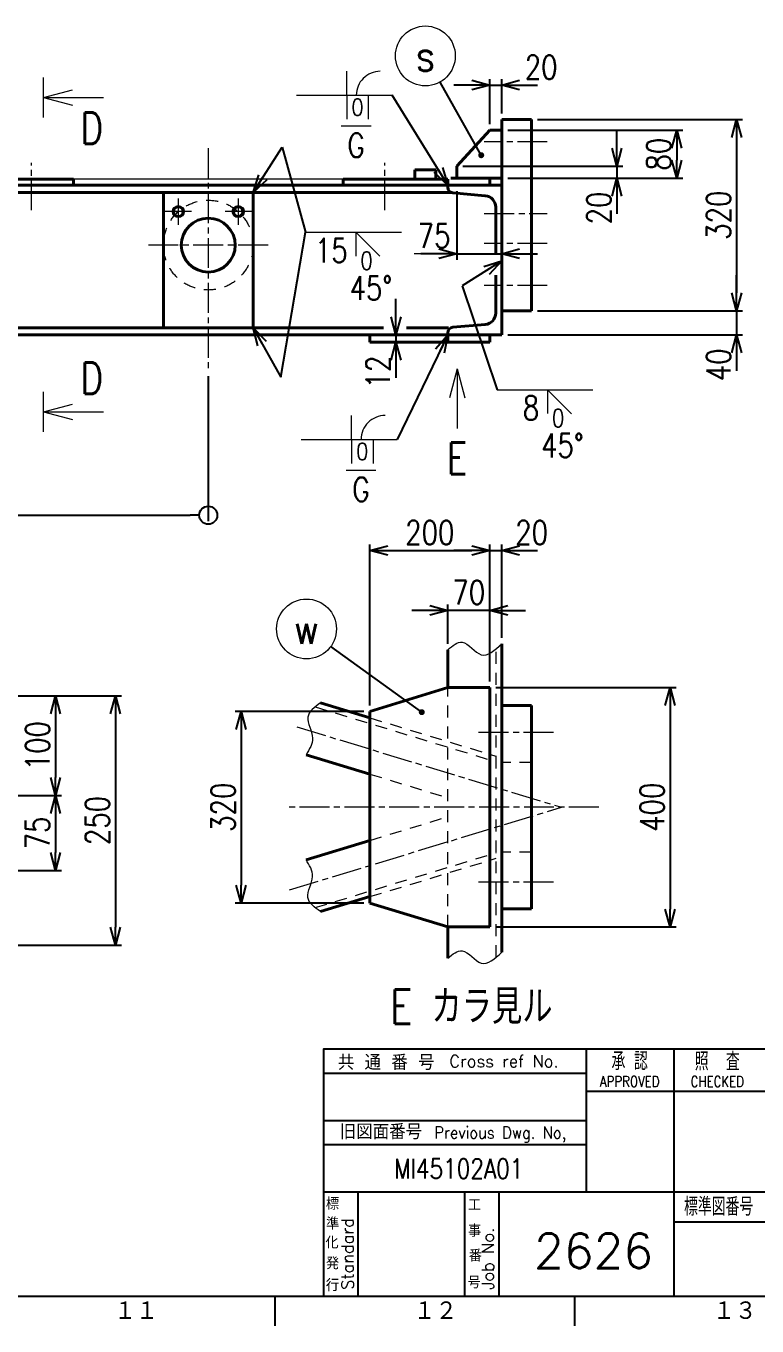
# Model space of a CAD drawing. Header units: millimetres. Extents: x 0 to 8410, y 0 to 5940.
# Drawn here: x 5184 to 6404, y 100 to 2272 of the extents above; entities that cross this region are included whole.
import ezdxf
from ezdxf.enums import TextEntityAlignment as Align

# ---------------------------------------------------------------- set-up
doc = ezdxf.new("R2010")
doc.units = ezdxf.units.MM
doc.header["$LTSCALE"] = 10
doc.linetypes.add('GEN7A', pattern=[7.5, 5, -0.75, 1, -0.75])
doc.linetypes.add('HIDDEN2', pattern=[3.5, 2, -1.5])
doc.layers.get('0').update_dxf_attribs({"lineweight": 20})
doc.layers.get('DEFPOINTS').update_dxf_attribs({"color": 253})
for name, color, linetype, lineweight in [('2', 5, 'Continuous', 40), ('3A', 6, 'HIDDEN2', 20), ('4', 3, 'Continuous', 13), ('5', 3, 'Continuous', 13), ('6', 7, 'Continuous', 50), ('7A', 4, 'GEN7A', 13), ('8', 1, 'Continuous', 13)]:
    doc.layers.add(name, color=color, linetype=linetype, lineweight=lineweight)
doc.layers.add('RAHM2', color=1, linetype='Continuous')
doc.styles.add('DIMENSION', font='romans.shx', dxfattribs={"width": 0.8, "bigfont": 'extfont2.shx'})
doc.styles.get("Standard").update_dxf_attribs({"font": 'romans.shx', "width": 0.8, "bigfont": 'extfont2.shx'})
doc.dimstyles.new('GEN-ISO$0', dxfattribs={"dimscale": 10, "dimtxt": 4, "dimasz": 3, "dimexe": 1, "dimexo": 1, "dimgap": 1, "dimtad": 3, "dimrnd": 0.01, "dimdsep": 46, "dimtxsty": 'Standard', "dimblk": 'OPEN30', "dimcen": 0, "dimclrt": 7, "dimazin": 2, "dimtp": 0.1, "dimtm": 0.1, "dimtfac": 0.6, "dimtmove": 2, "dimatfit": 3, "dimldrblk": 'OPEN30', "dimfxl": 1, "dimarcsym": 0})
doc.dimstyles.new('GEN-ISO$7', dxfattribs={"dimscale": 10, "dimtxt": 4, "dimasz": 3, "dimexe": 1, "dimexo": 1, "dimgap": 1, "dimtad": 3, "dimrnd": 0.01, "dimdsep": 46, "dimtxsty": 'Standard', "dimblk": 'OPEN30', "dimcen": 0, "dimclrt": 7, "dimazin": 2, "dimtp": 0.1, "dimtm": 0.1, "dimtfac": 0.6, "dimtmove": 2, "dimatfit": 3, "dimldrblk": 'OPEN30', "dimfxl": 1, "dimarcsym": 0})

# ---------------------------------------------------------------- blocks, each defined once
blk = doc.blocks.new('1A1ブヒン')
at = {"layer": 'RAHM2', "color": 7, "linetype": 'Continuous'}
for p, q in [((611.93, 56.26), (611.93, 32.42)), ((626.55, 56.26), (626.55, 15)), ((568.05, 52.26), (611.93, 52.26)), ((611.93, 49.26), (826, 49.26)), ((568.05, 44.34), (611.93, 44.34)), ((568.05, 40.34), (611.93, 40.34)), ((568.05, 32.42), (826, 32.42)), ((573.77, 32.42), (573.77, 15)), ((591.59, 32.42), (591.59, 15)), ((597.3, 32.42), (597.3, 15)), ((626.55, 27.42), (714.3, 27.42))]:
    blk.add_line(p, q, dxfattribs=at)
at = {"layer": 'RAHM2', "color": 5, "linetype": 'Continuous'}
for p, q in [((25, 15), (826, 15)), ((560, 10), (560, 15)), ((610, 10), (610, 15))]:
    blk.add_line(p, q, dxfattribs=at)
blk.add_lwpolyline([(826, 56.26), (568.05, 56.26), (568.05, 15)], dxfattribs=at)
at = {"layer": 'RAHM2', "color": 7, "linetype": 'Continuous'}
for s, height, p in [('共 通 番 号', 2.5, (570.44, 52.79)), ('Cross ref No.', 2, (589.05, 53.23)), ('旧図面番号', 2.5, (570.76, 41.21)), ('標', 2, (568.44, 29.43)), ('工', 2, (592.15, 29.24)), ('準', 2, (568.47, 26.11)), ('事', 2, (592.17, 24.92)), ('化', 2, (568.37, 22.95)), ('番', 2, (592.31, 20.76)), ('発', 2, (568.46, 19.47)), ('行', 2, (568.43, 15.82)), ('行', 2, (568.46, 15.82)), ('号', 2, (592.11, 16.28))]:
    blk.add_text(s, height=height, dxfattribs=at).set_placement(p)
for s, height, width, p in [('承 認', 3, 0.7, (619.18, 54.35)), ('照  査', 3, 0.7, (633.8, 54.35)), ('APPROVED', 1.8, 0.8, (619.18, 50.85)), ('CHECKED', 1.8, 0.8, (633.8, 50.85))]:
    blk.add_text(s, height=height, dxfattribs=dict(at, width=width)).set_placement(p, align=Align.MIDDLE)
for s, height, width, p in [('Previous Dwg. No,', 2, 0.9, (586.53, 41.31)), ('標準図番号', 3, 0.7, (628.26, 28.44))]:
    blk.add_text(s, height=height, dxfattribs=dict(at, width=width)).set_placement(p)
for s, p in [('Standard', (573.07, 16.05)), ('Job No.', (596.5, 16.05))]:
    blk.add_text(s, height=2, rotation=90, dxfattribs=at).set_placement(p)
at = {"layer": 'RAHM2', "color": 5, "linetype": 'Continuous'}
for s, p in [('１１', (533.1, 10.87)), ('１２', (583.1, 10.87)), ('１３', (633.1, 10.87))]:
    blk.add_text(s, height=3.311, dxfattribs=at).set_placement(p)
at = {"layer": 'RAHM2', "color": 5, "linetype": 'Continuous', "width": 0.7}
for tag, p in [('HEADER3', (35, 566.01)), ('HEADER4', (54.75, 566)), ('HEADER15', (74.49, 566)), ('HEADER16', (94.43, 566))]:
    blk.add_attdef(tag, text='', height=6, dxfattribs=at).set_placement(p, align=Align.MIDDLE)
at = {"layer": 'RAHM2', "color": 7, "linetype": 'Continuous'}
blk.add_attdef('HEADER5', text='', height=2.5, dxfattribs=at).set_placement((63.69, 559.1), align=Align.BOTTOM_RIGHT)
for tag, height, width, p in [('HEADER25', 3.2, 0.63, (772.91, 86.65)), ('HEADER23', 3.33, 0.8, (797.4, 86.46)), ('HEADER24', 3.5, 0.8, (818.57, 86.49)), ('HEADER22', 3.2, 0.63, (772.91, 79.65)), ('HEADER20', 3.33, 0.8, (797.4, 79.46)), ('HEADER21', 3.5, 0.8, (818.57, 79.49)), ('HEADER19', 3.2, 0.63, (772.91, 72.65)), ('HEADER17', 3.33, 0.8, (797.4, 72.46)), ('HEADER18', 3.5, 0.8, (818.57, 72.49)), ('HEADER11', 3.2, 0.63, (772.91, 65.65)), ('HEADER9', 3.33, 0.8, (797.4, 65.46)), ('HEADER10', 3.5, 0.8, (818.57, 65.49)), ('HEADER7', 3.31, 0.8, (590.63, 48.21)), ('HEADER1', 5, 0.9, (775.12, 45.15)), ('GEN-TITLE-SCA', 4, 0.85, (677.79, 40.85)), ('HEADER2', 6, 0.9, (774.89, 36.68)), ('HEADER14', 3.31, 0.8, (590.63, 36.29))]:
    blk.add_attdef(tag, text='', height=height, dxfattribs=dict(at, width=width)).set_placement(p, align=Align.MIDDLE)
for tag, p in [('HEADER27', (648.45, 41.09)), ('HEADER26', (663.07, 41.09))]:
    blk.add_attdef(tag, text='', height=4, dxfattribs=at).set_placement(p, align=Align.MIDDLE)
at = {"layer": 'RAHM2', "color": 7, "linetype": 'Continuous', "width": 0.7}
blk.add_attdef('GEN-TITLE-DAT', text='', height=3.5, dxfattribs=at).set_placement((700.02, 39.1), align=Align.CENTER)
at = {"layer": 'RAHM2', "color": 5, "linetype": 'Continuous'}
blk.add_attdef('HEADER6', text='', height=5.8, dxfattribs=at).set_placement((623.09, 17.9), align=Align.BOTTOM_RIGHT)
at = {"layer": 'RAHM2', "color": 5, "linetype": 'Continuous', "style": 'DIMENSION', "width": 1.2}
for tag, p in [('HEADER13', (629.56, 16.75)), ('HEADER12', (663.26, 16.72)), ('GEN-TITLE-DWG', (732.79, 16.74))]:
    blk.add_attdef(tag, text='', height=7.02, dxfattribs=at).set_placement(p, align=Align.BOTTOM_LEFT)
at = {"layer": 'RAHM2', "color": 5, "linetype": 'Continuous', "style": 'DIMENSION'}
blk.add_attdef('HEADER8', text='', height=7.02, dxfattribs=at).set_placement((824.55, 16.71), align=Align.BOTTOM_RIGHT)
blk = doc.blocks.new('_Open30')
at = {"color": 0, "linetype": 'ByBlock', "lineweight": -2}
for p, q in [((-1, 0.268), (0, 0)), ((0, 0), (-1, -0.268)), ((0, 0), (-1, 0))]:
    blk.add_line(p, q, dxfattribs=at)
blk = doc.blocks.new('_DotBlank')
at = {"color": 0, "linetype": 'ByBlock', "lineweight": -2}
blk.add_line((-0.5, 0), (-1, 0), dxfattribs=at)
blk.add_circle((0, 0), 0.5, dxfattribs=at)
blk = doc.blocks.new('*D178')
at = {"layer": '5', "color": 0, "lineweight": -2, "transparency": 16777216}
for p, q in [((3450.5, 1686.9), (3450.5, 1444.6)), ((5488, 1686.9), (5488, 1444.6)), ((3480.5, 1454.6), (5458, 1454.6))]:
    blk.add_line(p, q, dxfattribs=at)
at = {"layer": 'DEFPOINTS', "color": 0, "transparency": 16777216}
for p in [(3450.5, 1696.9), (5488, 1696.9), (5488, 1454.6)]:
    blk.add_point(p, dxfattribs=at)
at = {"layer": '5', "color": 0, "lineweight": -2, "transparency": 16777216, "xscale": 30, "yscale": 30, "zscale": 30, "rotation": 180}
blk.add_blockref('_Open30', (3450.5, 1454.6), dxfattribs=at)
at = {"layer": '5', "color": 0, "lineweight": -2, "transparency": 16777216, "xscale": 30, "yscale": 30, "zscale": 30}
blk.add_blockref('_DotBlank', (5488, 1454.6), dxfattribs=at)
blk = doc.blocks.new('*D179')
at = {"layer": '5', "color": 0, "lineweight": -2, "transparency": 16777216}
for p, q in [((1413, 1686.9), (1413, 1444.6)), ((5488, 1686.9), (5488, 1444.6)), ((1443, 1454.6), (5458, 1454.6))]:
    blk.add_line(p, q, dxfattribs=at)
at = {"layer": 'DEFPOINTS', "color": 0, "transparency": 16777216}
for p in [(1413, 1696.9), (5488, 1696.9), (5488, 1454.6)]:
    blk.add_point(p, dxfattribs=at)
at = {"layer": '5', "color": 0, "lineweight": -2, "transparency": 16777216, "xscale": 30, "yscale": 30, "zscale": 30, "rotation": 180}
blk.add_blockref('_Open30', (1413, 1454.6), dxfattribs=at)
at = {"layer": '5', "color": 0, "lineweight": -2, "transparency": 16777216, "xscale": 30, "yscale": 30, "zscale": 30}
blk.add_blockref('_DotBlank', (5488, 1454.6), dxfattribs=at)
blk = doc.blocks.new('*D181')
at = {"layer": '5', "color": 0, "lineweight": -2, "transparency": 16777216}
for p, q in [((5801.5, 1786), (5801.5, 1816)), ((5801.5, 1756), (5801.5, 1744)), ((5801.5, 1714), (5801.5, 1684))]:
    blk.add_line(p, q, dxfattribs=at)
at = {"layer": 'DEFPOINTS', "color": 0, "transparency": 16777216}
for p in [(5801.5, 1744), (5958, 1756), (5958, 1744)]:
    blk.add_point(p, dxfattribs=at)
at = {"layer": '5', "color": 0, "lineweight": -2, "transparency": 16777216, "xscale": 30, "yscale": 30, "zscale": 30}
for p, rotation in [((5801.5, 1756), 270), ((5801.5, 1744), 90)]:
    blk.add_blockref('_Open30', p, dxfattribs=dict(at, rotation=rotation))
at = {"layer": '5', "color": 7, "transparency": 16777216, "insert": (5771.5, 1694), "char_height": 40, "attachment_point": 5, "rotation": 90}
blk.add_mtext('12', dxfattribs=at)
blk = doc.blocks.new('SEC')
at = {"layer": '8'}
for p, q in [((0, 0), (0, 10)), ((0, 0), (-1.29, 4.83)), ((0, 0), (1.29, 4.83)), ((-3.33, 0), (3.33, 0))]:
    blk.add_line(p, q, dxfattribs=at)
blk = doc.blocks.new('*D45')
at = {"layer": '5', "color": 0, "lineweight": -2, "transparency": 16777216}
for p, q in [((6038, 2116), (6380.3, 2116)), ((6370.3, 2086), (6370.3, 1826)), ((6038, 1796), (6380.3, 1796))]:
    blk.add_line(p, q, dxfattribs=at)
at = {"layer": 'DEFPOINTS', "color": 0, "transparency": 16777216}
for p in [(6028, 2116), (6028, 1796), (6370.3, 1796)]:
    blk.add_point(p, dxfattribs=at)
at = {"layer": '5', "color": 0, "lineweight": -2, "transparency": 16777216, "xscale": 30, "yscale": 30, "zscale": 30}
for p, rotation in [((6370.3, 2116), 90), ((6370.3, 1796), 270)]:
    blk.add_blockref('_Open30', p, dxfattribs=dict(at, rotation=rotation))
at = {"layer": '5', "color": 7, "transparency": 16777216, "insert": (6340.3, 1956), "char_height": 40, "attachment_point": 5, "rotation": 90}
blk.add_mtext('320', dxfattribs=at)
blk = doc.blocks.new('*D46')
at = {"layer": '5', "color": 0, "lineweight": -2, "transparency": 16777216}
for p, q in [((6370.3, 1826), (6370.3, 1856)), ((6038, 1796), (6380.3, 1796)), ((6370.3, 1796), (6370.3, 1756)), ((5988, 1756), (6380.3, 1756)), ((6370.3, 1726), (6370.3, 1696))]:
    blk.add_line(p, q, dxfattribs=at)
at = {"layer": 'DEFPOINTS', "color": 0, "transparency": 16777216}
for p in [(6028, 1796), (5978, 1756), (6370.3, 1756)]:
    blk.add_point(p, dxfattribs=at)
at = {"layer": '5', "color": 0, "lineweight": -2, "transparency": 16777216, "xscale": 30, "yscale": 30, "zscale": 30}
for p, rotation in [((6370.3, 1796), 270), ((6370.3, 1756), 90)]:
    blk.add_blockref('_Open30', p, dxfattribs=dict(at, rotation=rotation))
at = {"layer": '5', "color": 7, "transparency": 16777216, "insert": (6340.3, 1706), "char_height": 40, "attachment_point": 5, "rotation": 90}
blk.add_mtext('40', dxfattribs=at)
blk = doc.blocks.new('*D47')
at = {"layer": '5', "color": 0, "lineweight": -2, "transparency": 16777216}
for p, q in [((5988, 2098), (6280.3, 2098)), ((6270.3, 2068), (6270.3, 2048)), ((5988, 2018), (6280.3, 2018))]:
    blk.add_line(p, q, dxfattribs=at)
at = {"layer": 'DEFPOINTS', "color": 0, "transparency": 16777216}
for p in [(5978, 2098), (5978, 2018), (6270.3, 2018)]:
    blk.add_point(p, dxfattribs=at)
at = {"layer": '5', "color": 0, "lineweight": -2, "transparency": 16777216, "xscale": 30, "yscale": 30, "zscale": 30}
for p, rotation in [((6270.3, 2098), 90), ((6270.3, 2018), 270)]:
    blk.add_blockref('_Open30', p, dxfattribs=dict(at, rotation=rotation))
at = {"layer": '5', "color": 7, "transparency": 16777216, "insert": (6240.3, 2058), "char_height": 40, "attachment_point": 5, "rotation": 90}
blk.add_mtext('80', dxfattribs=at)
blk = doc.blocks.new('*D48')
at = {"layer": '5', "color": 0, "lineweight": -2, "transparency": 16777216}
for p, q in [((6170.3, 2068), (6170.3, 2098)), ((5913, 2038), (6180.3, 2038)), ((6170.3, 2038), (6170.3, 2018)), ((5988, 2018), (6180.3, 2018)), ((6170.3, 1988), (6170.3, 1958))]:
    blk.add_line(p, q, dxfattribs=at)
at = {"layer": 'DEFPOINTS', "color": 0, "transparency": 16777216}
for p in [(5903, 2038), (5978, 2018), (6170.3, 2018)]:
    blk.add_point(p, dxfattribs=at)
at = {"layer": '5', "color": 0, "lineweight": -2, "transparency": 16777216, "xscale": 30, "yscale": 30, "zscale": 30}
for p, rotation in [((6170.3, 2038), 270), ((6170.3, 2018), 90)]:
    blk.add_blockref('_Open30', p, dxfattribs=dict(at, rotation=rotation))
at = {"layer": '5', "color": 7, "transparency": 16777216, "insert": (6140.3, 1968), "char_height": 40, "attachment_point": 5, "rotation": 90}
blk.add_mtext('20', dxfattribs=at)
blk = doc.blocks.new('*D49')
at = {"layer": '5', "color": 0, "lineweight": -2, "transparency": 16777216}
for p, q in [((5928, 2173.3), (5898, 2173.3)), ((5958, 2108), (5958, 2183.3)), ((5958, 2173.3), (5978, 2173.3)), ((5978, 2126), (5978, 2183.3)), ((6008, 2173.3), (6038, 2173.3))]:
    blk.add_line(p, q, dxfattribs=at)
at = {"layer": 'DEFPOINTS', "color": 0, "transparency": 16777216}
for p in [(5978, 2173.3), (5978, 2116), (5958, 2098)]:
    blk.add_point(p, dxfattribs=at)
at = {"layer": '5', "color": 0, "lineweight": -2, "transparency": 16777216, "xscale": 30, "yscale": 30, "zscale": 30}
blk.add_blockref('_Open30', (5958, 2173.3), dxfattribs=at)
at = {"layer": '5', "color": 0, "lineweight": -2, "transparency": 16777216, "xscale": 30, "yscale": 30, "zscale": 30, "rotation": 180}
blk.add_blockref('_Open30', (5978, 2173.3), dxfattribs=at)
at = {"layer": '5', "color": 7, "transparency": 16777216, "insert": (6043.9, 2203.3), "char_height": 40, "attachment_point": 5}
blk.add_mtext('20', dxfattribs=at)
blk = doc.blocks.new('GENBALLOON1')
blk.add_circle((0, 0), 5)
at = {"flags": 1}
blk.add_attdef('GEN_PARENT', text='', height=2.5, dxfattribs=at).set_placement((0, 0), align=Align.MIDDLE)
blk.add_attdef('REF_NO', text='', height=3.5).set_placement((0, 0), align=Align.MIDDLE)
at = {"color": 7, "flags": 1}
for tag, p in [('5GENINF', (6.43, 0.96)), ('6GENINF', (6.43, 0.63)), ('7GENINF', (6.43, 0.3)), ('8GENINF', (6.43, -0.04)), ('9GENINF', (6.43, -0.37)), ('3GENINF', (6.43, -2.34)), ('10GENINF', (6.43, -0.7)), ('11GENINF', (6.43, -1)), ('12GENINF', (6.43, -1.34)), ('13GENINF', (6.43, -1.67)), ('14GENINF', (6.43, -2)), ('4GENINF', (6.43, -2.67)), ('15GENINF', (6.43, -3)), ('16GENINF', (6.43, -3.34)), ('17GENINF', (6.43, -3.7)), ('18GENINF', (6.43, -4.04)), ('19GENINF', (6.43, -4.37)), ('20GENINF', (6.43, -4.7)), ('21GENINF', (6.43, -5.04)), ('22GENINF', (6.43, -5.37))]:
    blk.add_attdef(tag, p, '', height=0.2, dxfattribs=at)
blk = doc.blocks.new('*D149')
at = {"layer": '5', "color": 0, "lineweight": -2, "transparency": 16777216}
for p, q in [((5036.6, 1153), (5242.9, 1153)), ((5232.9, 1123), (5232.9, 1016.3)), ((4967.3, 986.3), (5242.9, 986.3))]:
    blk.add_line(p, q, dxfattribs=at)
at = {"layer": 'DEFPOINTS', "color": 0, "transparency": 16777216}
for p in [(5026.6, 1153), (4957.3, 986.3), (5232.9, 986.3)]:
    blk.add_point(p, dxfattribs=at)
at = {"layer": '5', "color": 0, "lineweight": -2, "transparency": 16777216, "xscale": 30, "yscale": 30, "zscale": 30}
for p, rotation in [((5232.9, 1153), 90), ((5232.9, 986.3), 270)]:
    blk.add_blockref('_Open30', p, dxfattribs=dict(at, rotation=rotation))
at = {"layer": '5', "color": 7, "transparency": 16777216, "insert": (5202.9, 1069.6), "char_height": 40, "attachment_point": 5, "rotation": 90}
blk.add_mtext('100', dxfattribs=at)
blk = doc.blocks.new('*D150')
at = {"layer": '5', "color": 0, "lineweight": -2, "transparency": 16777216}
for p, q in [((4967.3, 986.3), (5242.9, 986.3)), ((5232.9, 956.3), (5232.9, 891.3)), ((4956.5, 861.3), (5242.9, 861.3))]:
    blk.add_line(p, q, dxfattribs=at)
at = {"layer": 'DEFPOINTS', "color": 0, "transparency": 16777216}
for p in [(4957.3, 986.3), (4946.5, 861.3), (5232.9, 861.3)]:
    blk.add_point(p, dxfattribs=at)
at = {"layer": '5', "color": 0, "lineweight": -2, "transparency": 16777216, "xscale": 30, "yscale": 30, "zscale": 30}
for p, rotation in [((5232.9, 986.3), 90), ((5232.9, 861.3), 270)]:
    blk.add_blockref('_Open30', p, dxfattribs=dict(at, rotation=rotation))
at = {"layer": '5', "color": 7, "transparency": 16777216, "insert": (5202.9, 923.8), "char_height": 40, "attachment_point": 5, "rotation": 90}
blk.add_mtext('75', dxfattribs=at)
blk = doc.blocks.new('*D152')
at = {"layer": '5', "color": 0, "lineweight": -2, "transparency": 16777216}
for p, q in [((5036.6, 1153), (5342.9, 1153)), ((5332.9, 1123), (5332.9, 766.3)), ((4980.8, 736.3), (5342.9, 736.3))]:
    blk.add_line(p, q, dxfattribs=at)
at = {"layer": 'DEFPOINTS', "color": 0, "transparency": 16777216}
for p in [(5026.6, 1153), (4970.8, 736.3), (5332.9, 736.3)]:
    blk.add_point(p, dxfattribs=at)
at = {"layer": '5', "color": 0, "lineweight": -2, "transparency": 16777216, "xscale": 30, "yscale": 30, "zscale": 30}
for p, rotation in [((5332.9, 1153), 90), ((5332.9, 736.3), 270)]:
    blk.add_blockref('_Open30', p, dxfattribs=dict(at, rotation=rotation))
at = {"layer": '5', "color": 7, "transparency": 16777216, "insert": (5302.9, 944.6), "char_height": 40, "attachment_point": 5, "rotation": 90}
blk.add_mtext('250', dxfattribs=at)
blk = doc.blocks.new('*D155')
at = {"layer": '5', "color": 0, "lineweight": -2, "transparency": 16777216}
for p, q in [((5903, 1996), (5903, 1881.6)), ((5873, 1891.6), (5843, 1891.6)), ((5903, 1891.6), (5978, 1891.6)), ((6008, 1891.6), (6038, 1891.6))]:
    blk.add_line(p, q, dxfattribs=at)
at = {"layer": 'DEFPOINTS', "color": 0, "transparency": 16777216}
for p in [(5903, 2006), (5978, 2006), (5978, 1891.6)]:
    blk.add_point(p, dxfattribs=at)
at = {"layer": '5', "color": 0, "lineweight": -2, "transparency": 16777216, "xscale": 30, "yscale": 30, "zscale": 30}
blk.add_blockref('_Open30', (5903, 1891.6), dxfattribs=at)
at = {"layer": '5', "color": 0, "lineweight": -2, "transparency": 16777216, "xscale": 30, "yscale": 30, "zscale": 30, "rotation": 180}
blk.add_blockref('_Open30', (5978, 1891.6), dxfattribs=at)
at = {"layer": '5', "color": 7, "transparency": 16777216, "insert": (5865.1, 1921.6), "char_height": 40, "attachment_point": 5}
blk.add_mtext('75', dxfattribs=at)
blk = doc.blocks.new('VIEW')
at = {"layer": '8'}
for q in [(-10, 0), (-4.83, 1.29), (-4.83, -1.29)]:
    blk.add_line((0, 0), q, dxfattribs=at)
blk = doc.blocks.new('*D192')
at = {"layer": '5', "color": 0, "lineweight": -2, "transparency": 16777216}
for p, q in [((5758, 1136.7), (5758, 1405.7)), ((5788, 1395.7), (5928, 1395.7)), ((5958, 1176.7), (5958, 1405.7))]:
    blk.add_line(p, q, dxfattribs=at)
at = {"layer": 'DEFPOINTS', "color": 0, "transparency": 16777216}
for p in [(5958, 1395.7), (5958, 1166.7), (5758, 1126.7)]:
    blk.add_point(p, dxfattribs=at)
at = {"layer": '5', "color": 0, "lineweight": -2, "transparency": 16777216, "xscale": 30, "yscale": 30, "zscale": 30, "rotation": 180}
blk.add_blockref('_Open30', (5758, 1395.7), dxfattribs=at)
at = {"layer": '5', "color": 0, "lineweight": -2, "transparency": 16777216, "xscale": 30, "yscale": 30, "zscale": 30}
blk.add_blockref('_Open30', (5958, 1395.7), dxfattribs=at)
at = {"layer": '5', "color": 7, "transparency": 16777216, "insert": (5858, 1425.7), "char_height": 40, "attachment_point": 5}
blk.add_mtext('200', dxfattribs=at)
blk = doc.blocks.new('*D193')
at = {"layer": '5', "color": 0, "lineweight": -2, "transparency": 16777216}
for p, q in [((5928, 1395.7), (5898, 1395.7)), ((5958, 1176.7), (5958, 1405.7)), ((5958, 1395.7), (5978, 1395.7)), ((5978, 1249.8), (5978, 1405.7)), ((6008, 1395.7), (6038, 1395.7))]:
    blk.add_line(p, q, dxfattribs=at)
at = {"layer": 'DEFPOINTS', "color": 0, "transparency": 16777216}
for p in [(5978, 1395.7), (5978, 1239.8), (5958, 1166.7)]:
    blk.add_point(p, dxfattribs=at)
at = {"layer": '5', "color": 0, "lineweight": -2, "transparency": 16777216, "xscale": 30, "yscale": 30, "zscale": 30}
blk.add_blockref('_Open30', (5958, 1395.7), dxfattribs=at)
at = {"layer": '5', "color": 0, "lineweight": -2, "transparency": 16777216, "xscale": 30, "yscale": 30, "zscale": 30, "rotation": 180}
blk.add_blockref('_Open30', (5978, 1395.7), dxfattribs=at)
at = {"layer": '5', "color": 7, "transparency": 16777216, "insert": (6028, 1425.7), "char_height": 40, "attachment_point": 5}
blk.add_mtext('20', dxfattribs=at)
blk = doc.blocks.new('*D194')
at = {"layer": '5', "color": 0, "lineweight": -2, "transparency": 16777216}
for p, q in [((5748, 1126.7), (5532.7, 1126.7)), ((5542.7, 1096.7), (5542.7, 836.7)), ((5748, 806.7), (5532.7, 806.7))]:
    blk.add_line(p, q, dxfattribs=at)
at = {"layer": 'DEFPOINTS', "color": 0, "transparency": 16777216}
for p in [(5758, 1126.7), (5542.7, 806.7), (5758, 806.7)]:
    blk.add_point(p, dxfattribs=at)
at = {"layer": '5', "color": 0, "lineweight": -2, "transparency": 16777216, "xscale": 30, "yscale": 30, "zscale": 30}
for p, rotation in [((5542.7, 1126.7), 90), ((5542.7, 806.7), 270)]:
    blk.add_blockref('_Open30', p, dxfattribs=dict(at, rotation=rotation))
at = {"layer": '5', "color": 7, "transparency": 16777216, "insert": (5512.7, 966.7), "char_height": 40, "attachment_point": 5, "rotation": 90}
blk.add_mtext('320', dxfattribs=at)
blk = doc.blocks.new('*D195')
at = {"layer": '5', "color": 0, "lineweight": -2, "transparency": 16777216}
for p, q in [((5968, 1166.7), (6269.1, 1166.7)), ((6259.1, 1136.7), (6259.1, 796.7)), ((5968, 766.7), (6269.1, 766.7))]:
    blk.add_line(p, q, dxfattribs=at)
at = {"layer": 'DEFPOINTS', "color": 0, "transparency": 16777216}
for p in [(5958, 1166.7), (5958, 766.7), (6259.1, 766.7)]:
    blk.add_point(p, dxfattribs=at)
at = {"layer": '5', "color": 0, "lineweight": -2, "transparency": 16777216, "xscale": 30, "yscale": 30, "zscale": 30}
for p, rotation in [((6259.1, 1166.7), 90), ((6259.1, 766.7), 270)]:
    blk.add_blockref('_Open30', p, dxfattribs=dict(at, rotation=rotation))
at = {"layer": '5', "color": 7, "transparency": 16777216, "insert": (6229.1, 966.7), "char_height": 40, "attachment_point": 5, "rotation": 90}
blk.add_mtext('400', dxfattribs=at)
blk = doc.blocks.new('*D196')
at = {"layer": '5', "color": 0, "lineweight": -2, "transparency": 16777216}
for p, q in [((5888, 1239.8), (5888, 1305.7)), ((5958, 1176.7), (5958, 1305.7)), ((5858, 1295.7), (5828, 1295.7)), ((5958, 1295.7), (5888, 1295.7)), ((5988, 1295.7), (6018, 1295.7))]:
    blk.add_line(p, q, dxfattribs=at)
at = {"layer": 'DEFPOINTS', "color": 0, "transparency": 16777216}
for p in [(5888, 1295.7), (5888, 1229.8), (5958, 1166.7)]:
    blk.add_point(p, dxfattribs=at)
at = {"layer": '5', "color": 0, "lineweight": -2, "transparency": 16777216, "xscale": 30, "yscale": 30, "zscale": 30}
blk.add_blockref('_Open30', (5888, 1295.7), dxfattribs=at)
at = {"layer": '5', "color": 0, "lineweight": -2, "transparency": 16777216, "xscale": 30, "yscale": 30, "zscale": 30, "rotation": 180}
blk.add_blockref('_Open30', (5958, 1295.7), dxfattribs=at)
at = {"layer": '5', "color": 7, "transparency": 16777216, "insert": (5923, 1325.7), "char_height": 40, "attachment_point": 5}
blk.add_mtext('70', dxfattribs=at)

msp = doc.modelspace()

# ---------------------------------------------------------------- linework, layer by layer
at = {"layer": '2'}
for p, q in [((5978.0324, 2115.9761), (5978.0324, 1755.9761)), ((5978.0324, 2115.9761), (6028.0324, 2115.9761)), ((6028.0324, 1795.9761), (6028.0324, 2115.9761)), ((5958.0324, 2097.9761), (5903.0324, 2037.9761)), ((5958.0324, 2097.9761), (5978.0324, 2097.9761)), ((5833.0324, 2015.9761), (5833.0324, 2031.9761)), ((5833.0324, 2031.9761), (5868.0324, 2031.9761)), ((5833.0324, 2015.9761), (5833.0324, 2031.9761)), ((5833.0324, 2031.9761), (5868.0324, 2031.9761)), ((5868.0324, 2031.9761), (5868.0324, 2015.9761)), ((5868.0324, 2031.9761), (5868.0324, 2015.9761)), ((5903.0324, 2037.9761), (5903.0324, 2017.9761)), ((5978.0324, 2005.9761), (963.0324, 2005.9761)), ((4898.0324, 2015.9761), (5263.0324, 2015.9761)), ((5263.0324, 2015.9761), (5263.0324, 2005.9761)), ((5713.0324, 2005.9761), (5713.0324, 2015.9761)), ((5713.0324, 2015.9761), (5888.0324, 2015.9761)), ((5888.0324, 2015.9761), (5888.0324, 2005.9761)), ((5888.0324, 2005.9761), (5888.0324, 2002.6761)), ((5978.0324, 2017.9761), (5892.9799, 2017.9761)), ((5958.0324, 2005.9761), (5958.0324, 2017.9761)), ((5893.7166, 1993.9761), (1051.5199, 1993.9761)), ((5413.0324, 1767.9761), (5413.0324, 1993.9761)), ((5563.0324, 1767.9761), (5563.0324, 1993.9761)), ((5896.7024, 1993.2161), (5950.6924, 1988.4961)), ((5968.0324, 1969.5661), (5968.0324, 1891.8596)), ((5968.0324, 1855.7317), (5968.0324, 1792.3861)), ((5978.0324, 1795.9761), (6028.0324, 1795.9761)), ((1054.1272, 1767.9761), (5780.631, 1767.9761)), ((5818.7849, 1767.9761), (5889.2924, 1767.9761)), ((5950.6924, 1773.4561), (5896.7024, 1768.7361)), ((963.0324, 1755.9761), (5978.0324, 1755.9761)), ((5758.0324, 1743.9761), (5758.0324, 1755.9761)), ((5958.0324, 1743.9761), (5758.0324, 1743.9761)), ((5888.0324, 1759.2761), (5888.0324, 1755.9761)), ((5888.0324, 1755.9761), (5978.0324, 1755.9761)), ((5888.0324, 1755.9761), (5888.0324, 1743.9761)), ((5958.0324, 1743.9761), (5958.0324, 1755.9761)), ((5978.0324, 724.396), (5978.0324, 1239.7919)), ((5888.0324, 1166.7407), (5888.0324, 1229.8045)), ((5888.0324, 1166.7407), (5758.0324, 1126.7407)), ((5958.0324, 1166.7407), (5888.0324, 1166.7407)), ((5958.0324, 766.7407), (5958.0324, 1166.7407)), ((5675.5054, 1141.1381), (5758.0324, 1116.0955)), ((6028.0324, 1136.7407), (5978.0324, 1136.7407)), ((6028.0324, 796.7407), (6028.0324, 1136.7407)), ((5758.0324, 806.7407), (5758.0324, 1126.7407)), ((5651.231, 1054.4517), (5758.0324, 1022.043)), ((5651.231, 879.0296), (5758.0324, 911.4383)), ((5675.5054, 792.3432), (5758.0324, 817.3859)), ((5888.0324, 766.7407), (5758.0324, 806.7407)), ((6028.0324, 796.7407), (5978.0324, 796.7407)), ((5888.0324, 714.4086), (5888.0324, 766.7407)), ((5958.0324, 766.7407), (5888.0324, 766.7407))]:
    msp.add_line(p, q, dxfattribs=at)
for centre, radius in [((5438.0324, 1961.9761), 8), ((5538.0324, 1961.9761), 8), ((5488.0324, 1905.9761), 45)]:
    msp.add_circle(centre, radius, dxfattribs=at)
for centre, radius, start, end in [((5897.5324, 2002.6761), 9.5, 180, 265), ((5949.0324, 1969.5661), 19, 0, 85), ((5949.0324, 1792.3861), 19, 275, 0), ((5897.5324, 1759.2761), 9.5, 95, 180)]:
    msp.add_arc(centre, radius, start, end, dxfattribs=at)
at = {"layer": '3A'}
for p, q in [((5969.0324, 716.3612), (5969.0324, 1231.7571)), ((5888.0324, 766.7407), (5888.0324, 1166.7407)), ((5666.6472, 1134.4209), (5969.0324, 1042.6626)), ((5758.0324, 1116.0955), (5969.0324, 1052.0679)), ((5758.0324, 1022.043), (5888.0324, 982.5948)), ((6028.0324, 1041.7407), (5978.0324, 1041.7407)), ((5758.0324, 911.4383), (5888.0324, 950.8866)), ((5666.6472, 799.0604), (5969.0324, 890.8187)), ((6028.0324, 891.7407), (5978.0324, 891.7407)), ((5758.0324, 817.3859), (5969.0324, 881.4135))]:
    msp.add_line(p, q, dxfattribs=at)
msp.add_circle((5488.0324, 1905.9761), 75, dxfattribs=at)
at = {"layer": '4'}
for p, q in [((5635.2315, 2156.3525), (5795.2315, 2156.3525)), ((5709.975, 2105.2074), (5759.975, 2105.2074)), ((5713.0324, 2015.9761), (5263.0324, 2015.9761)), ((5643.2889, 1581.2489), (5803.2889, 1581.2489)), ((5718.0324, 1530.1038), (5768.0324, 1530.1038))]:
    msp.add_line(p, q, dxfattribs=at)
at = {"layer": '4', "ltscale": 5}
for p, q in [((5650.5876, 1927.4596), (5810.5876, 1927.4596)), ((5970.3331, 1664.4551), (6130.3331, 1664.4551))]:
    msp.add_line(p, q, dxfattribs=at)
at = {"layer": '4'}
for centre in [(5438.0324, 1961.9761), (5538.0324, 1961.9761)]:
    msp.add_circle(centre, 10, dxfattribs=at)
at = {"layer": '5'}
msp.add_line((5903.0324, 1891.5867), (5832.0949, 1891.5867), dxfattribs=at)
for points in [[(5888.0324, 1229.8045), (5912.0312, 1242.5157), (5943.8281, 1221.633), (5978.0324, 1239.7919)], [(5675.5054, 1141.1381), (5654.237, 1117.3997), (5662.2552, 1082.4321), (5651.231, 1054.4517)], [(5675.5054, 792.3432), (5654.237, 816.0816), (5662.2552, 851.0493), (5651.231, 879.0296)], [(5888.0324, 714.4086), (5912.0312, 727.1198), (5943.8281, 706.2371), (5978.0324, 724.396)]]:
    msp.add_spline(points, degree=3, dxfattribs=at)
at = {"layer": '7A'}
for p, q in [((5488.0324, 2067.8058), (5488.0324, 1696.9481)), ((6054.1891, 2078.5361), (5948.9481, 2078.5361)), ((5193.0324, 1964.2713), (5193.0324, 2043.4338)), ((5783.0324, 1964.2713), (5783.0324, 2043.4338)), ((5438.0324, 1983.9761), (5438.0324, 1939.9761)), ((5538.0324, 1983.9761), (5538.0324, 1939.9761)), ((5460.0324, 1961.9761), (5416.0324, 1961.9761)), ((5560.0324, 1961.9761), (5516.0324, 1961.9761)), ((5948.9481, 1958.5361), (6054.1891, 1958.5361)), ((5588.0324, 1905.9761), (5388.0324, 1905.9761)), ((6054.1891, 1908.5361), (5948.9481, 1908.5361)), ((6054.1891, 1838.5361), (5948.9481, 1838.5361)), ((5635.7933, 1100.9374), (6078.0324, 966.7407)), ((6064.5006, 1091.7407), (5938.8468, 1091.7407)), ((6140.3626, 966.7407), (5617.4278, 966.7407)), ((5623.6951, 828.8728), (6078.0324, 966.7407)), ((6064.5006, 841.7407), (5938.8468, 841.7407))]:
    msp.add_line(p, q, dxfattribs=at)
at = {"layer": '8'}
for p, q in [((5719.2315, 2156.3525), (5719.2317, 2196.3525)), ((5719.2315, 2156.3525), (5719.2315, 2116.3525)), ((5755.2315, 2156.3525), (5755.2315, 2116.3525)), ((5727.289, 1581.2489), (5727.2891, 1621.2489)), ((5727.289, 1581.2489), (5727.289, 1541.2489)), ((5763.2889, 1581.2489), (5763.2889, 1541.2489))]:
    msp.add_line(p, q, dxfattribs=at)
at = {"layer": '8', "ltscale": 5}
for p, q in [((5734.5875, 1927.4597), (5774.7513, 1887.296)), ((5734.5875, 1927.4596), (5734.5875, 1887.4596)), ((6054.333, 1664.4552), (6094.4968, 1624.2915)), ((6054.333, 1664.4551), (6054.333, 1624.4551))]:
    msp.add_line(p, q, dxfattribs=at)
at = {"layer": '8'}
for centre in [(5775.2315, 2156.3523), (5783.2889, 1581.2487)]:
    msp.add_arc(centre, 40, 89.99973, 179.99976, dxfattribs=at)

# ---------------------------------------------------------------- block references
at = {"layer": '2'}
ref = msp.add_blockref('1A1ブヒン', (0, 0), dxfattribs=dict(at, xscale=10, yscale=10, zscale=10))
ref.add_attrib('HEADER6', '2626', dxfattribs={"layer": 'RAHM2', "color": 5, "linetype": 'Continuous', "height": 58}).set_placement((6230.8832, 179.0001), align=Align.BOTTOM_RIGHT)
ref.add_attrib('HEADER14', 'MI45102A01', dxfattribs={"layer": 'RAHM2', "color": 7, "linetype": 'Continuous', "height": 33.11, "width": 0.8}).set_placement((5906.3496, 362.8508), align=Align.MIDDLE)
at = {"layer": '5'}
ref = msp.add_blockref('GENBALLOON1', (5850.5639, 2222.0903), dxfattribs=dict(at, xscale=10, yscale=10, zscale=10))
ref.add_attrib('REF_NO', 's', dxfattribs={"color": 7, "height": 50, "width": 0.9}).set_placement((5850.5639, 2222.0903), align=Align.MIDDLE_CENTER)
ref = msp.add_blockref('GENBALLOON1', (5652.1083, 1264.6754), dxfattribs=dict(at, xscale=10, yscale=10, zscale=10))
ref.add_attrib('REF_NO', 'w', dxfattribs={"color": 7, "height": 50, "width": 0.9}).set_placement((5652.1083, 1264.6754), align=Align.MIDDLE_CENTER)
at = {"layer": '8', "yscale": 10, "zscale": 10}
for name, p, xscale, rotation in [('SEC', (5213.0986, 2152.7381), -10, 270), ('VIEW', (5903.4847, 1699.3529), 10, 89.99999999999999), ('SEC', (5213.0986, 1627.4732), -10, 270)]:
    msp.add_blockref(name, p, dxfattribs=dict(at, xscale=xscale, rotation=rotation))

# ---------------------------------------------------------------- texts
at = {"layer": '6', "width": 0.85}
for p in [(5737.2315, 2136.3525), (5745.289, 1561.2489)]:
    msp.add_text('0', height=28, dxfattribs=at).set_placement(p, align=Align.MIDDLE_CENTER)
at = {"layer": '6', "width": 0.8}
for s, height, p in [('D', 52.5, (5293.6401, 2075.1872)), ('D', 52.5, (5293.6401, 1657.4583)), ('E', 52.5, (5903.4847, 1523.4801)), ('E カラ見ル', 57.5, (5927.2528, 604.7339))]:
    msp.add_text(s, height=height, dxfattribs=at).set_placement(p, align=Align.CENTER)
at = {"layer": '6', "ltscale": 5, "width": 0.8}
for p in [(5734.975, 2072.8879), (5743.0324, 1497.7843)]:
    msp.add_text('G', height=40, dxfattribs=at).set_placement(p, align=Align.MIDDLE)
for s, p in [('15', (5720.8588, 1877.0412)), ('8', (6040.6043, 1614.0367))]:
    msp.add_text(s, height=40, dxfattribs=at).set_placement(p, align=Align.RIGHT)
for s, height, p in [('0', 30, (5742.1876, 1864.9397)), ('45%%D', 40, (5724.006, 1814.3386)), ('0', 30, (6061.9331, 1601.9352)), ('45%%D', 40, (6043.7516, 1551.3341))]:
    msp.add_text(s, height=height, dxfattribs=at).set_placement(p)

# ---------------------------------------------------------------- dimensions: what is measured, and where the dimension line sits
at = {"layer": '5'}
for base, p1, p2, override, picture, middle in [((5978.0324, 2173.3177), (5958.0324, 2097.9761), (5978.0324, 2115.9761), {"dimscale": 10, "dimtmove": 1}, '*D49', (6043.8504, 2173.3177)), ((5978.0324, 1891.5867), (5903.0324, 2005.9761), (5978.0324, 2005.9761), {"dimscale": 10, "dimse2": 1, "dimtmove": 1}, '*D155', (5865.1147, 1891.5867)), ((5958.0324, 1395.6633), (5758.0324, 1126.7407), (5958.0324, 1166.7407), {"dimscale": 10, "dimtmove": 1}, '*D192', (5858.0324, 1395.6633)), ((5978.0324, 1395.6633), (5958.0324, 1166.7407), (5978.0324, 1239.7919), {"dimscale": 10, "dimtmove": 1}, '*D193', (6028.0324, 1395.6633))]:
    dim = msp.add_linear_dim(base=base, p1=p1, p2=p2, dimstyle='GEN-ISO$0', override=override, dxfattribs=at)
    dim.commit()
    dim.dimension.update_dxf_attribs({"geometry": picture, "text_midpoint": middle, "dimtype": 160})
for base, p1, p2, override, picture, middle in [((6370.339, 1795.9761), (6028.0324, 2115.9761), (6028.0324, 1795.9761), {"dimscale": 10, "dimtmove": 1}, '*D45', (6340.339, 1955.9761)), ((6270.339, 2017.9761), (5978.0324, 2097.9761), (5978.0324, 2017.9761), {"dimscale": 10, "dimtmove": 1}, '*D47', (6240.339, 2057.9761)), ((5232.9299, 986.3075), (5026.5802, 1152.9741), (4957.3013, 986.3075), {"dimscale": 10, "dimlfac": 0.6, "dimtmove": 1}, '*D149', (5202.9299, 1069.6408)), ((5332.9299, 736.3075), (5026.5802, 1152.9741), (4970.7749, 736.3075), {"dimscale": 10, "dimlfac": 0.6, "dimtmove": 1}, '*D152', (5302.9299, 944.6408)), ((6259.0941, 766.7407), (5958.0324, 1166.7407), (5958.0324, 766.7407), {"dimscale": 10, "dimtmove": 1}, '*D195', (6229.0941, 966.7407)), ((5542.7181, 806.7407), (5758.0324, 1126.7407), (5758.0324, 806.7407), {"dimscale": 10, "dimtmove": 1}, '*D194', (5512.7181, 966.7407)), ((5232.9299, 861.3075), (4957.3013, 986.3075), (4946.4764, 861.3075), {"dimscale": 10, "dimlfac": 0.6, "dimtmove": 1}, '*D150', (5202.9299, 923.8075))]:
    dim = msp.add_linear_dim(base=base, p1=p1, p2=p2, angle=90, dimstyle='GEN-ISO$0', override=override, dxfattribs=at)
    dim.commit()
    dim.dimension.update_dxf_attribs({"geometry": picture, "text_midpoint": middle})
for base, p1, p2, angle, override, picture, middle in [((6170.339, 2017.9761), (5903.0324, 2037.9761), (5978.0324, 2017.9761), 90, {"dimscale": 10, "dimtmove": 1}, '*D48', (6170.339, 1967.9761)), ((6370.339, 1755.9761), (6028.0324, 1795.9761), (5978.0324, 1755.9761), 90, {"dimscale": 10, "dimtmove": 1}, '*D46', (6370.339, 1705.9761)), ((5801.5195, 1743.9761), (5958.0324, 1755.9761), (5958.0324, 1743.9761), 90, {"dimscale": 10, "dimse1": 1, "dimse2": 1, "dimtmove": 1}, '*D181', (5801.5195, 1693.9761)), ((5888.0324, 1295.6633), (5958.0324, 1166.7407), (5888.0324, 1229.8045), 180, {"dimscale": 10, "dimtmove": 1}, '*D196', (5923.0324, 1295.6633))]:
    dim = msp.add_linear_dim(base=base, p1=p1, p2=p2, angle=angle, dimstyle='GEN-ISO$0', override=override, dxfattribs=at)
    dim.commit()
    dim.dimension.update_dxf_attribs({"geometry": picture, "text_midpoint": middle, "dimtype": 160})
for p1, picture, middle in [((1413.0324, 1696.9481), '*D179', (1537.9304, 1454.591)), ((3450.5324, 1696.9481), '*D178', (3597.3532, 1454.591))]:
    dim = msp.add_linear_dim(base=(5488.0324, 1454.591), p1=p1, p2=(5488.0324, 1696.9481), text=' ', dimstyle='GEN-ISO$0', override={"dimscale": 10, "dimblk1": 'Open30', "dimblk2": 'DotBlank', "dimsah": 1, "dimtmove": 1}, dxfattribs=at)
    dim.commit()
    dim.dimension.update_dxf_attribs({"geometry": picture, "text_midpoint": middle, "dimtype": 160})

# ---------------------------------------------------------------- leaders
for points, override in [([(5943.8442, 2056.2115), (5875.0716, 2178.5085)], {"dimasz": 4, "dimtad": 0, "dimldrblk": 'DotSmall'}), ([(5888.0324, 2005.9761), (5795.2315, 2156.3525)], {"dimgap": 1, "dimtad": 0}), ([(5563.0324, 1993.9761), (5611.5952, 2069.7948), (5650.5876, 1927.4596)], {"dimgap": 1, "dimtad": 0}), ([(5563.0324, 1767.9761), (5609.2877, 1685.4437), (5650.5876, 1927.4596)], {"dimgap": 1, "dimtad": 0}), ([(5978.0324, 1879.6916), (5912.2496, 1837.8524), (5970.3331, 1664.4551)], {"dimgap": 1, "dimtad": 0}), ([(5888.0324, 1755.9761), (5803.2889, 1581.2489)], {"dimgap": 1, "dimtad": 0}), ([(5844.5349, 1125.6347), (5692.6356, 1235.3918)], {"dimasz": 4, "dimtad": 0, "dimldrblk": 'DotSmall'})]:
    msp.add_leader(points, dimstyle='GEN-ISO$7', override=override, dxfattribs=at)

doc.saveas('drawing.dxf')
